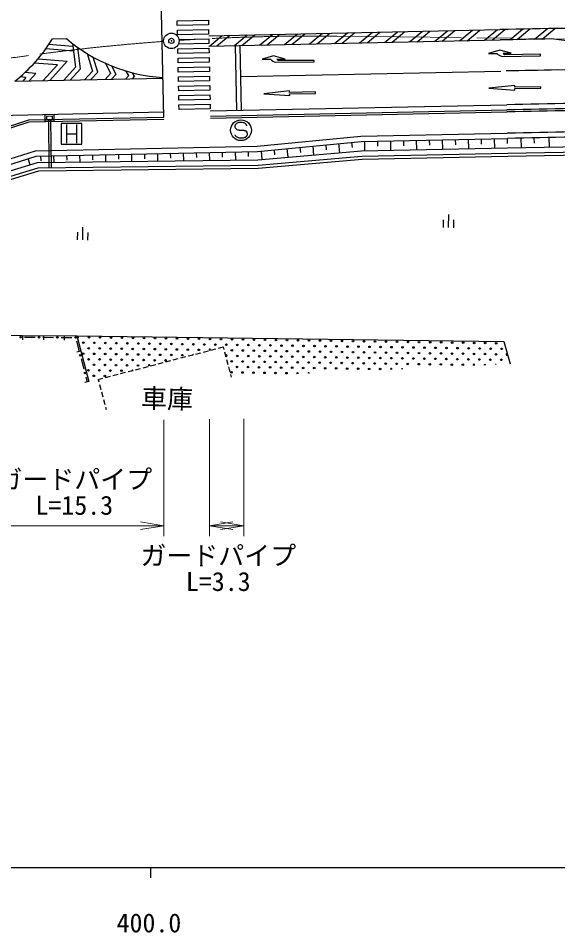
# Model space of a CAD drawing. Units: millimetres, scale not verified. Extents: x 40000 to 680000, y 20000 to 380000.
# Drawn here: x 455255 to 507231, y 198715 to 286848 of the extents above; entities that cross this region are included whole.
import ezdxf
from ezdxf.enums import TextEntityAlignment as Align

# ---------------------------------------------------------------- set-up
doc = ezdxf.new("R2010")
doc.units = ezdxf.units.MM
doc.header["$LTSCALE"] = 1000
doc.header["$PDMODE"] = 32
doc.header["$PDSIZE"] = 500
doc.linetypes.add('CHAIN', pattern=[18.5, 12, -1.5, 3.5, -1.5])
doc.linetypes.add('DASHED', pattern=[7.5, 6, -1.5])
for name, color, linetype, lineweight in [('M-BGD', 7, 'Continuous', 25), ('M-BGD-EXST', 7, 'Continuous', 25), ('M-BMK', 2, 'CHAIN', 13), ('M-BMK-SRVR', 3, 'Continuous', 25), ('M-STR-HTXT', 7, 'Continuous', 13), ('M-STR-STRC', 7, 'Continuous', 25), ('M-TTL-BAND', 7, 'Continuous', 25)]:
    doc.layers.add(name, color=color, linetype=linetype, lineweight=lineweight)
doc.layers.add('M-BMK-HTXT', color=7, linetype='Continuous')
doc.layers.add('M-OTRS', color=6, linetype='Continuous')
doc.styles.add('ＭＳ ゴシック', font='')
doc.styles.get('ＭＳ ゴシック').set_extended_font_data('MS Gothic')

# ---------------------------------------------------------------- blocks, each defined once
blk = doc.blocks.new('open_arrow')
at = {"color": 0, "linetype": 'Continuous', "lineweight": -2}
blk.add_lwpolyline([(7.5, 1.25), (0, 0), (7.5, -1.25)], dxfattribs=at)

msp = doc.modelspace()

# ---------------------------------------------------------------- linework, layer by layer
at = {"layer": 'M-BGD'}
for p, q in [((473762, 277423), (502330, 278020)), ((473766, 277223), (502335, 277820)), ((438383, 271288), (456266, 277057)), ((438414, 271087), (456299, 276858)), ((456266, 277057), (469263, 277329)), ((456299, 276858), (469267, 277129)), ((478277, 274517), (488254, 275475)), ((478307, 274017), (488284, 274976)), ((488254, 275475), (502377, 275770)), ((488284, 274976), (502388, 275271)), ((488660, 274073), (488641, 274983)), ((489901, 274510), (489891, 275009)), ((491159, 274124), (491140, 275036)), ((492400, 274562), (492390, 275062)), ((493659, 274176), (493640, 275088)), ((494900, 274614), (494889, 275114)), ((496158, 274227), (496139, 275140)), ((497399, 274666), (497389, 275166)), ((498658, 274279), (498639, 275192)), ((499899, 274718), (499888, 275218)), ((501157, 274330), (501138, 275244)), ((502398, 274771), (502388, 275271)), ((503734, 274380), (503715, 275298)), ((504982, 274820), (504972, 275323)), ((506430, 274428), (506412, 275351)), ((456906, 274070), (478277, 274517)), ((479976, 273678), (479929, 274173)), ((481253, 273457), (481173, 274293)), ((482465, 273917), (482417, 274412)), ((483744, 273671), (483661, 274532)), ((484953, 274157), (484906, 274651)), ((486235, 273885), (486150, 274771)), ((487442, 274396), (487394, 274890)), ((434322, 266876), (456906, 274070)), ((434474, 266399), (456989, 273572)), ((456404, 272736), (456217, 273322)), ((456989, 273572), (478307, 274017)), ((457450, 273108), (457440, 273581)), ((458703, 272967), (458690, 273607)), ((459949, 273160), (459939, 273633)), ((461203, 272997), (461189, 273660)), ((462449, 273212), (462439, 273686)), ((463703, 273027), (463689, 273712)), ((464948, 273265), (464938, 273738)), ((466203, 273058), (466188, 273764)), ((467448, 273317), (467438, 273790)), ((468703, 273088), (468688, 273816)), ((469947, 273369), (469937, 273842)), ((471203, 273119), (471187, 273868)), ((472447, 273421), (472437, 273895)), ((473703, 273149), (473686, 273921)), ((474946, 273474), (474936, 273947)), ((476202, 273179), (476186, 273973)), ((477445, 273526), (477436, 273999)), ((478762, 273242), (478684, 274054)), ((455675, 256262), (455672, 255862)), ((455864, 256111), (456878, 256105)), ((457628, 256100), (458641, 256094)), ((457675, 256250), (457672, 255850)), ((459391, 256089), (460404, 256083)), ((459675, 256238), (459672, 255838)), ((460874, 255718), (461132, 254735)), ((461278, 254769), (460891, 254668)), ((473089, 254679), (473573, 254805)), ((473815, 254868), (474299, 254994)), ((474541, 255056), (474999, 255176)), ((474999, 255176), (475062, 254934)), ((461323, 254010), (461581, 253026)), ((469460, 253735), (469944, 253861)), ((470186, 253924), (470670, 254050)), ((470912, 254113), (471395, 254238)), ((471637, 254301), (472121, 254427)), ((472363, 254490), (472847, 254616)), ((475125, 254692), (475251, 254208)), ((475314, 253966), (475440, 253482)), ((466556, 252980), (467040, 253106)), ((467282, 253169), (467766, 253295)), ((468008, 253358), (468492, 253483)), ((468734, 253546), (469218, 253672)), ((475503, 253240), (475628, 252756)), ((461771, 252301), (461900, 251809)), ((462953, 252043), (463411, 252162)), ((463653, 252225), (464137, 252351)), ((464379, 252414), (464863, 252540)), ((465105, 252602), (465589, 252728)), ((465831, 252791), (466314, 252917)), ((475691, 252514), (475754, 252272)), ((462045, 251847), (461658, 251746)), ((462953, 252044), (463016, 251801)), ((463079, 251559), (463205, 251075)), ((463268, 250833), (463393, 250350)), ((463456, 250108), (463582, 249624)), ((463645, 249382), (463708, 249139))]:
    msp.add_line(p, q, dxfattribs=at)
at = {"layer": 'M-BGD', "linetype": 'DASHED'}
for p, q in [((458165, 277098), (458211, 272461)), ((458365, 277100), (458411, 272463))]:
    msp.add_line(p, q, dxfattribs=at)
at = {"layer": 'M-BGD'}
for points in [[(457818, 276940), (458718, 276959), (458705, 277559), (457806, 277540)], [(457965, 277093), (458565, 277106), (458559, 277405), (457959, 277393)]]:
    msp.add_lwpolyline(points, close=True, dxfattribs=at)
for points in [[(445694, 269478), (457098, 272947), (478331, 273205), (488340, 274066), (502407, 274356), (527222, 274801)], [(446268, 269130), (457176, 272448), (478356, 272706), (488367, 273567), (502417, 273856), (527243, 274302)], [(446354, 268843), (457222, 272149), (478371, 272406), (488383, 273267), (502423, 273556), (527256, 274002)], [(356597, 241976), (355874, 250173), (358957, 261453), (360635, 262082), (433447, 261623), (434455, 256391), (460895, 256230), (462045, 251847)], [(460895, 256230), (502024, 255687), (502645, 253534)]]:
    msp.add_lwpolyline(points, dxfattribs=at)
for centre in [(455489, 256113), (457253, 256102), (459016, 256092), (460779, 256081), (461522, 255585), (462060, 256107), (462582, 255569), (463120, 256091), (463643, 255553), (464181, 256076), (464703, 255538), (465242, 256060), (465764, 255522), (466302, 256044), (467363, 256029), (468423, 256013), (469484, 255998), (470544, 255982), (471605, 255966), (472665, 255951), (473726, 255935), (474786, 255919), (475847, 255904), (476908, 255888), (477968, 255872), (479029, 255857), (480089, 255841), (481150, 255825), (482210, 255810), (483271, 255794), (484331, 255778), (485392, 255763), (486452, 255747), (487513, 255731), (488574, 255716), (489634, 255700), (490695, 255684), (491755, 255669), (492816, 255653), (493876, 255637), (494937, 255622), (495997, 255606), (497058, 255591), (498118, 255575), (499179, 255559), (500240, 255544), (501300, 255528), (462044, 255047), (463105, 255031), (464165, 255015), (465226, 255000), (466286, 254984), (466825, 255506), (467347, 254968), (467885, 255491), (468408, 254953), (468946, 255475), (469468, 254937), (470006, 255459), (470529, 254921), (471067, 255444), (471589, 254906), (472127, 255428), (472650, 254890), (473188, 255412), (474248, 255397), (475309, 255381), (475831, 254843), (476369, 255365), (476892, 254827), (477430, 255350), (477952, 254812), (478491, 255334), (479013, 254796), (479551, 255319), (480074, 254780), (480612, 255303), (481134, 254765), (481672, 255287), (482195, 254749), (482733, 255272), (483255, 254733), (483793, 255256), (484316, 254718), (484854, 255240), (485376, 254702), (485914, 255225), (486437, 254687), (486975, 255209), (487497, 254671), (488035, 255193), (488558, 254655), (489096, 255178), (489618, 254640), (490157, 255162), (491217, 255146), (492278, 255131), (493338, 255115), (494399, 255099), (495459, 255084), (496520, 255068), (497580, 255052), (498641, 255037), (499701, 255021), (500762, 255005), (501823, 254990), (461227, 254372), (461506, 254524), (462029, 253986), (462567, 254508), (463089, 253970), (463627, 254493), (464150, 253955), (464688, 254477), (465210, 253939), (465748, 254461), (466271, 253923), (466809, 254446), (467331, 253908), (467869, 254430), (468392, 253892), (468930, 254415), (469452, 253876), (469991, 254399), (471051, 254383), (475816, 253782), (476354, 254305), (476876, 253767), (477414, 254289), (477937, 253751), (478475, 254274), (479535, 254258), (480596, 254242), (481657, 254227), (482717, 254211), (483778, 254195), (484838, 254180), (485899, 254164), (486959, 254148), (488020, 254133), (489080, 254117), (490141, 254101), (490679, 254624), (491201, 254086), (491740, 254608), (492262, 254070), (492800, 254593), (493323, 254054), (493861, 254577), (494383, 254039), (494921, 254561), (495444, 254023), (495982, 254546), (496504, 254008), (497042, 254530), (497565, 253992), (498103, 254514), (498625, 253976), (499163, 254499), (499686, 253961), (500224, 254483), (500746, 253945), (501284, 254467), (501807, 253929), (462013, 252925), (462551, 253448), (463074, 252910), (463612, 253432), (464134, 252894), (464672, 253417), (465195, 252878), (465733, 253401), (466793, 253385), (476338, 253244), (477399, 253229), (478459, 253213), (478997, 253736), (479520, 253197), (480058, 253720), (480580, 253182), (481118, 253704), (481641, 253166), (482179, 253689), (482701, 253150), (483240, 253673), (483762, 253135), (484300, 253657), (484823, 253119), (485361, 253642), (485883, 253104), (486421, 253626), (486944, 253088), (487482, 253610), (488004, 253072), (488542, 253595), (489065, 253057), (489603, 253579), (490125, 253041), (490663, 253563), (491724, 253548), (492784, 253532), (493845, 253516), (494906, 253501), (495966, 253485), (497027, 253469), (498087, 253454), (461676, 252664), (462535, 252387), (463596, 252372), (475800, 252722), (476861, 252706), (477921, 252691), (478982, 252675), (480042, 252659), (481103, 252644)]:
    msp.add_circle(centre, 75, dxfattribs=at)
for centre, radius, start, end in [((548167, -1915751), 2194250, 90.54738, 91.19695), ((548167, -1915751), 2194050, 90.54721, 91.19695), ((548167, -1915751), 2192000, 90.54542, 91.19695), ((548167, -1915751), 2191500, 90.54498, 91.19695), ((460999, 256123), 75, 205.15792, 184.24645), ((473710, 254874), 75, 348.69487, 220.45374), ((472112, 254368), 75, 62.2764, 146.87222), ((475293, 254321), 75, 216.93757, 172.21733), ((502345, 254452), 75, 79.30725, 312.82062), ((467854, 253370), 75, 332.63525, 236.51337), ((491186, 253025), 75, 339.795, 205.57605), ((492246, 253010), 75, 31.50487, 153.86617), ((499148, 253438), 75, 296.62765, 248.7434), ((500208, 253422), 75, 0.22479, 185.14625), ((501269, 253407), 75, 58.58821, 126.78284), ((466255, 252863), 75, 45.09136, 164.05725), ((482163, 252628), 75, 315.37757, 229.99347), ((483224, 252612), 75, 10.5027, 174.86835), ((461997, 251865), 75, 350.98883, 71.01224)]:
    msp.add_arc(centre, radius, start, end, dxfattribs=at)
at = {"layer": 'M-BGD-EXST'}
for p, q in [((459385, 276718), (459385, 274718)), ((461385, 276718), (459385, 276718)), ((459885, 276618), (459885, 274818)), ((460885, 274818), (460885, 276618)), ((461385, 274718), (461385, 276718)), ((459885, 275718), (460885, 275718)), ((459385, 274718), (461385, 274718)), ((496206, 267433), (496188, 266684)), ((496718, 267921), (496688, 266672)), ((497206, 267410), (497188, 266660)), ((460945, 266242), (460927, 265492)), ((461457, 266730), (461427, 265480)), ((461945, 266218), (461927, 265468))]:
    msp.add_line(p, q, dxfattribs=at)
for points in [[(476448, 276092), (476473, 276087), (476498, 276082), (476524, 276078), (476549, 276074), (476575, 276070), (476600, 276066), (476626, 276063), (476651, 276060), (476677, 276058), (476702, 276056), (476723, 276055), (476744, 276055), (476765, 276055), (476787, 276055), (476808, 276055), (476829, 276056), (476850, 276056), (476871, 276056), (476892, 276056), (476913, 276056), (476925, 276056), (476937, 276055), (476949, 276055), (476960, 276054), (476972, 276053), (476984, 276052), (476995, 276051), (477007, 276049), (477019, 276048), (477030, 276046), (477037, 276045), (477044, 276043), (477051, 276042), (477058, 276041), (477065, 276039), (477072, 276037), (477078, 276036), (477085, 276034), (477092, 276032), (477099, 276030), (477105, 276028), (477111, 276026), (477117, 276024), (477123, 276022), (477129, 276019), (477135, 276017), (477140, 276014), (477146, 276012), (477152, 276009), (477158, 276007), (477164, 276004), (477169, 276001), (477175, 275998), (477181, 275995), (477186, 275992), (477192, 275988), (477197, 275985), (477203, 275981), (477208, 275977), (477213, 275973), (477220, 275968), (477226, 275961), (477233, 275955), (477239, 275948), (477246, 275942)], [(476197, 275515), (476192, 275523), (476187, 275530), (476182, 275538), (476178, 275546), (476173, 275554), (476169, 275562), (476165, 275570), (476161, 275578), (476158, 275586), (476156, 275595), (476154, 275603), (476152, 275610), (476151, 275618)]]:
    msp.add_lwpolyline(points, dxfattribs=at)
msp.add_circle((476714, 276056), 1000, dxfattribs=at)
for centre, radius, start, end in [((476490, 276433), 347, 114.63796, 136.08554), ((476590, 276210), 591, 100.05395, 114.52623), ((476680, 275718), 1092, 90.54544, 100.1869), ((476699, 275553), 1257, 82.47698, 91.3279), ((476773, 276096), 709, 69.27414, 82.6429), ((476876, 276367), 419, 50.33996, 69.2792), ((476423, 276435), 298, 172.36814, 193.72008), ((476414, 276428), 290, 150.0708, 170.82171), ((476423, 276435), 298, 193.7824, 222.17001), ((476588, 276327), 491, 135.15085, 149.93667), ((476532, 276535), 445, 222.25697, 242.81644), ((476624, 276718), 650, 242.95506, 254.28289), ((476882, 276386), 401, 40.39427, 49.36849), ((476802, 276295), 521, 31.07407, 42.21432), ((476988, 275710), 346, 0.82024, 42.03911), ((477087, 276467), 188, 15.48494, 31.07407), ((477169, 276495), 101, 353.24514, 12.74605), ((476551, 275791), 449, 217.94831, 228.20445), ((476559, 275812), 470, 229.12381, 248.26742), ((476654, 276052), 728, 248.31346, 261.14941), ((476729, 276544), 1226, 261.2217, 270.98278), ((476747, 276590), 1272, 270.15164, 279.41634), ((476837, 276041), 715, 279.49367, 291.46503), ((476942, 275774), 428, 291.45807, 309.06252), ((476994, 275706), 344, 309.52638, 337.1503), ((476986, 275702), 349, 338.2637, 2.05452)]:
    msp.add_arc(centre, radius, start, end, dxfattribs=at)
at = {"layer": 'M-BMK'}
msp.add_line((485938, 285121), (569238, 284152), dxfattribs=at)
for centre, start, end in [((483612, 85135), 89.33362, 93.68631), ((483612, 85135), 94.11603, 97.87069), ((428837, 481365), 269.56291, 277.8708)]:
    msp.add_arc(centre, 199999, start, end, dxfattribs=at)
at = {"layer": 'M-BMK-SRVR'}
msp.add_circle((470005, 284671), 750, dxfattribs=at)
msp.add_point((470005, 284671), dxfattribs=at)
at = {"layer": 'M-OTRS'}
msp.add_point((470005, 284671), dxfattribs=at)
at = {"layer": 'M-STR-HTXT'}
for p, q in [((469267, 248154), (469267, 236945)), ((473692, 248214), (473692, 236945)), ((476992, 248258), (476992, 236945)), ((452518, 237945), (469267, 237945)), ((473692, 237945), (476992, 237945))]:
    msp.add_line(p, q, dxfattribs=at)
at = {"layer": 'M-STR-STRC'}
for p, q in [((469263, 277329), (468863, 296469)), ((470570, 286592), (473569, 286654)), ((470579, 286142), (470570, 286592)), ((473569, 286654), (473578, 286205)), ((473578, 286205), (470579, 286142)), ((470588, 285692), (473588, 285755)), ((470600, 285128), (470588, 285692)), ((473588, 285755), (473597, 285305)), ((473605, 285171), (501669, 285758)), ((491273, 284540), (492510, 285566)), ((492961, 284576), (494198, 285602)), ((493684, 284591), (494921, 285617)), ((495371, 284626), (496608, 285652)), ((496094, 284641), (497331, 285667)), ((497782, 284676), (499019, 285702)), ((498505, 284691), (499742, 285718)), ((500192, 284727), (501429, 285753)), ((500915, 284742), (502152, 285768)), ((502603, 284777), (503838, 285802)), ((503326, 284792), (504561, 285816)), ((505010, 284825), (506244, 285849)), ((505732, 284839), (506966, 285862)), ((458558, 284857), (459891, 284885)), ((473597, 285305), (470494, 285240)), ((470745, 284795), (473606, 284855)), ((473606, 284855), (473616, 284405)), ((473621, 284172), (501689, 284758)), ((473677, 284173), (474914, 285199)), ((474400, 284188), (475637, 285214)), ((476087, 284223), (477324, 285249)), ((476810, 284238), (478047, 285264)), ((478498, 284273), (479735, 285300)), ((479221, 284289), (480458, 285315)), ((480908, 284324), (482145, 285350)), ((481631, 284339), (482868, 285365)), ((483319, 284374), (484556, 285400)), ((484042, 284389), (485279, 285415)), ((485729, 284425), (486966, 285451)), ((486452, 284440), (487689, 285466)), ((488140, 284475), (489377, 285501)), ((488863, 284490), (490100, 285516)), ((490550, 284525), (491787, 285551)), ((460577, 283675), (457910, 283897)), ((460519, 284131), (458210, 284324)), ((460484, 284407), (460772, 282125)), ((461244, 281978), (460984, 284038)), ((470626, 283892), (473625, 283955)), ((470635, 283442), (470626, 283892)), ((473616, 284405), (470680, 284344)), ((473625, 283955), (473635, 283505)), ((476301, 277976), (476170, 284225)), ((476751, 277986), (476620, 284234)), ((457168, 282956), (459964, 282723)), ((461882, 283448), (462399, 281767)), ((462904, 281656), (462456, 283114)), ((473635, 283505), (470635, 283442)), ((470645, 282993), (473644, 283055)), ((470654, 282543), (470645, 282993)), ((473644, 283055), (473653, 282605)), ((479857, 283215), (478759, 282908)), ((478759, 282908), (479559, 282913)), ((480959, 282922), (479857, 283215)), ((480159, 282917), (480959, 282922)), ((501656, 283774), (500560, 283459)), ((500560, 283459), (501360, 283470)), ((502760, 283489), (501656, 283774)), ((501864, 283177), (505564, 283227)), ((501960, 283478), (502760, 283489)), ((505562, 283377), (502112, 283330)), ((505564, 283227), (505562, 283377)), ((459024, 282349), (456797, 282535)), ((459024, 282349), (457665, 280838)), ((459964, 282723), (458282, 280850)), ((460772, 282125), (459652, 280879)), ((463648, 282516), (464127, 281520)), ((464276, 282249), (464663, 281444)), ((473653, 282605), (470654, 282543)), ((470664, 282093), (473663, 282155)), ((470673, 281643), (470664, 282093)), ((473663, 282155), (473672, 281706)), ((480061, 282616), (483761, 282639)), ((483760, 282789), (480310, 282768)), ((483761, 282639), (483760, 282789)), ((455994, 281147), (455416, 281195)), ((455994, 281147), (455679, 280796)), ((456934, 281520), (455878, 281608)), ((456934, 281520), (456295, 280809)), ((461244, 281978), (460269, 280892)), ((462399, 281767), (461639, 280921)), ((462904, 281656), (462255, 280933)), ((463625, 280962), (464127, 281520)), ((464242, 280975), (464663, 281444)), ((465906, 281331), (465612, 281004)), ((465906, 281331), (465633, 281775)), ((466466, 281280), (466229, 281016)), ((466466, 281280), (466270, 281599)), ((473672, 281706), (470673, 281643)), ((470682, 281193), (473682, 281256)), ((470692, 280743), (470682, 281193)), ((473682, 281256), (473691, 280806)), ((476683, 281235), (501752, 281759)), ((454913, 280780), (469184, 281078)), ((473691, 280806), (470692, 280743)), ((470701, 280293), (473700, 280356)), ((470711, 279843), (470701, 280293)), ((473700, 280356), (473710, 279906)), ((503102, 280368), (500605, 280109)), ((503104, 280218), (503102, 280368)), ((473710, 279906), (470711, 279843)), ((470720, 279393), (473719, 279456)), ((470729, 278943), (470720, 279393)), ((473719, 279456), (473729, 279006)), ((481396, 279852), (478902, 279573)), ((478902, 279573), (481406, 279402)), ((481399, 279702), (481396, 279852)), ((483899, 279757), (481399, 279702)), ((481403, 279552), (483902, 279607)), ((481406, 279402), (481403, 279552)), ((483902, 279607), (483899, 279757)), ((500605, 280109), (503108, 279918)), ((505604, 280252), (503104, 280218)), ((503106, 280068), (505606, 280102)), ((503108, 279918), (503106, 280068)), ((505606, 280102), (505604, 280252)), ((473729, 279006), (470729, 278943)), ((470739, 278494), (473738, 278556)), ((473738, 278556), (473747, 278106)), ((473751, 277923), (502320, 278520)), ((438354, 277183), (469252, 277829)), ((470748, 278044), (470739, 278494)), ((473747, 278106), (470748, 278044))]:
    msp.add_line(p, q, dxfattribs=at)
for centre, radius, start, end in [((547667, -1915762), 2202000, 90.54782, 91.19695), ((444983, 293325), 16000, 308.36424, 328.04406), ((470221, 297103), 16000, 229.78733, 266.2818), ((547667, -1915762), 2201000, 91.06869, 91.19695), ((220959, -1896394), 2199875, 82.01239, 82.53901), ((480297, 283588), 1000, 222.44097, 256.34223), ((480578, 283190), 500, 213.10803, 237.60268), ((502093, 284150), 1000, 222.86019, 256.76145), ((502377, 283754), 500, 213.52725, 238.0219), ((547667, -1915762), 2198000, 90.54782, 91.06869), ((548167, -1915751), 2198000, 91.06869, 91.19695), ((548167, -1915751), 2194750, 90.54782, 91.19695)]:
    msp.add_arc(centre, radius, start, end, dxfattribs=at)
at = {"layer": 'M-TTL-BAND'}
for p, q in [((40000, 205000), (579000, 205000)), ((468000, 205000), (468000, 204000))]:
    msp.add_line(p, q, dxfattribs=at)

# ---------------------------------------------------------------- block references
at = {"layer": 'M-STR-HTXT', "xscale": 300, "yscale": 300, "rotation": 180}
for p in [(469267, 237945), (476992, 237945)]:
    msp.add_blockref('open_arrow', p, dxfattribs=at)
at = {"layer": 'M-STR-HTXT', "xscale": 300, "yscale": 300}
msp.add_blockref('open_arrow', (473692, 237945), dxfattribs=at)

# ---------------------------------------------------------------- texts
at = {"layer": 'M-BMK-HTXT', "style": 'ＭＳ ゴシック'}
msp.add_text('車庫', height=1833, rotation=358.627, dxfattribs=at).set_placement((469622, 251100), align=Align.TOP_CENTER)
at = {"layer": 'M-STR-HTXT', "style": 'ＭＳ ゴシック'}
for s, p in [('ガードパイプ', (460652, 240945)), ('L=15.3', (460652, 238445)), ('ガードパイプ', (474524, 233600)), ('L=3.3', (474524, 231100))]:
    msp.add_text(s, height=1833, dxfattribs=at).set_placement(p, align=Align.BOTTOM_CENTER)
at = {"layer": 'M-TTL-BAND', "style": 'ＭＳ ゴシック'}
msp.add_text('400.0', height=1833, dxfattribs=at).set_placement((467844, 198195), align=Align.BOTTOM_CENTER)

doc.saveas('drawing.dxf')
